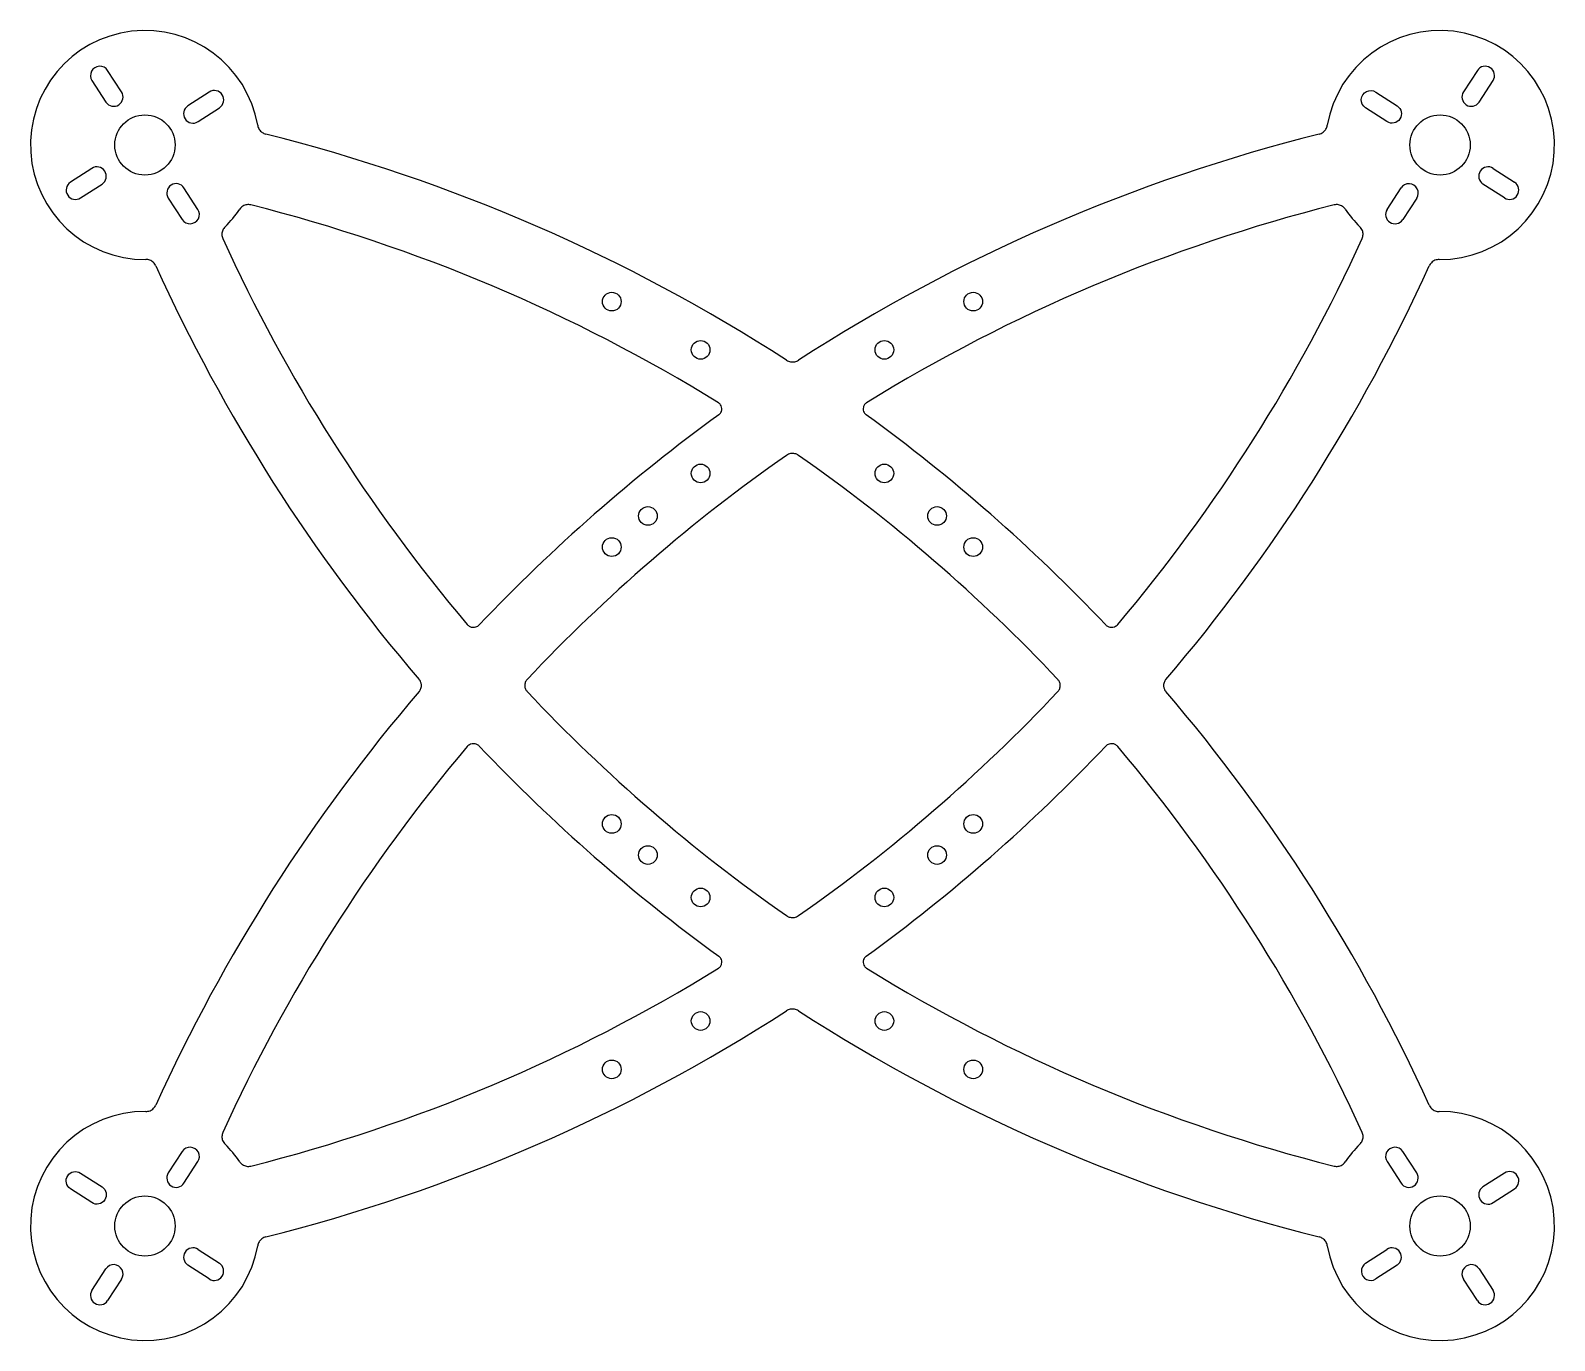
# Model space of a CAD drawing. Header units: millimetres. Extents: x -127 to 127, y -109 to 109.
import ezdxf

# ---------------------------------------------------------------- set-up
doc = ezdxf.new("R2010")
doc.units = ezdxf.units.MM
doc.layers.get('0').update_dxf_attribs({"linetype": 'CONTINUOUS'})

msp = doc.modelspace()

# ---------------------------------------------------------------- linework, layer by layer
for p, q in [((116.31, 85.81), (119.87, 83.5)), ((98.71, 79.01), (101.02, 82.57)), ((118.18, 80.9), (114.62, 83.21)), ((103.62, 80.88), (101.31, 77.32)), ((-98.69, -93.56), (-95.13, -95.88)), ((95.13, -95.88), (98.69, -93.56)), ((-116.29, -100.37), (-113.98, -96.81)), ((-111.38, -98.5), (-113.69, -102.05)), ((-96.82, -98.48), (-100.38, -96.16)), ((100.38, -96.16), (96.82, -98.48)), ((113.69, -102.05), (111.38, -98.5)), ((113.98, -96.81), (116.29, -100.37))]:
    msp.add_line(p, q)
for points in [[(-111.38, 98.5), (-113.69, 102.05, 1), (-116.29, 100.37), (-113.98, 96.81, 1)], [(113.98, 96.81), (116.29, 100.37, 1), (113.69, 102.05), (111.38, 98.5, 1)], [(-96.82, 98.48), (-100.38, 96.16, 1), (-98.69, 93.56), (-95.13, 95.88, 1)], [(100.38, 96.16, -1), (98.69, 93.56), (95.13, 95.88, -1), (96.82, 98.48)], [(-116.31, 85.81), (-119.87, 83.5, 1), (-118.18, 80.9), (-114.62, 83.21, 1)], [(-98.71, 79.01), (-101.02, 82.57, 1), (-103.62, 80.88), (-101.31, 77.32, 1)], [(-101.02, -82.57), (-98.71, -79.01, 1), (-101.31, -77.32), (-103.62, -80.88, 1)], [(103.62, -80.88), (101.31, -77.32, 1), (98.71, -79.01), (101.02, -82.57, 1)], [(-119.87, -83.5, -1), (-118.18, -80.9), (-114.62, -83.21, -1), (-116.31, -85.81)], [(118.18, -80.9), (114.62, -83.21, 1), (116.31, -85.81), (119.87, -83.5, 1)]]:
    msp.add_lwpolyline(points, format="xyb", close=True)
for centre, radius in [((-107.5, 89.69), 5), ((107.5, 89.69), 5), ((-30, 63.7), 1.55), ((30, 63.7), 1.55), ((-15.25, 55.69), 1.55), ((15.25, 55.69), 1.55), ((-15.25, 35.19), 1.55), ((15.25, 35.19), 1.55), ((-24, 28.13), 1.55), ((24, 28.13), 1.55), ((-30, 22.97), 1.55), ((30, 22.97), 1.55), ((-30, -22.97), 1.55), ((30, -22.97), 1.55), ((-24, -28.13), 1.55), ((24, -28.13), 1.55), ((-15.25, -35.17), 1.55), ((15.25, -35.17), 1.55), ((-15.25, -55.67), 1.55), ((15.25, -55.67), 1.55), ((-30, -63.7), 1.55), ((30, -63.7), 1.55), ((-107.5, -89.69), 5), ((107.5, -89.69), 5)]:
    msp.add_circle(centre, radius)
for centre, radius, start, end in [((-107.5, 89.69), 19, 9.9068, 270.4169), ((107.5, 89.69), 19, -90.4169, 170.0932), ((-157.93, -189.3), 289.51, 57.1757, 75.9038), ((157.93, -189.3), 289.51, 104.0962, 122.8243), ((115.47, 84.51), 1.55, 56.9799, 236.9799), ((119.02, 82.2), 1.55, -123.0201, 56.9799), ((102.32, 81.72), 1.55, -33.0201, 146.9799), ((-107.5, 89.69), 19, 314.4448, 325.8789), ((-157.93, -189.3), 277.51, 58.3463, 75.8095), ((157.93, -189.3), 277.51, 104.1905, 121.6537), ((107.5, 89.69), 19, 214.1211, 225.5552), ((100.01, 78.16), 1.55, 146.9799, 326.9799), ((157.93, 189.3), 277.51, 204.5142, 220.2134), ((-157.93, 189.3), 277.51, 319.7866, 335.4858), ((157.93, 189.3), 289.51, 204.4199, 220.5726), ((-157.93, 189.3), 289.51, 319.4274, 335.5801), ((157.93, -189.3), 289.51, 125.997, 136.4761), ((-157.93, -189.3), 289.51, 43.5239, 54.003), ((157.93, -189.3), 277.51, 124.9395, 136.7059), ((-157.93, -189.3), 277.51, 43.2941, 55.0605), ((157.93, -189.3), 289.51, 139.4274, 155.5801), ((157.93, 189.3), 277.51, 223.2941, 235.0605), ((-157.93, 189.3), 277.51, 304.9395, 316.7059), ((-157.93, -189.3), 289.51, 24.4199, 40.5726), ((157.93, 189.3), 289.51, 223.5239, 234.003), ((-157.93, 189.3), 289.51, 305.997, 316.4761), ((157.93, -189.3), 277.51, 139.7866, 155.4858), ((-157.93, -189.3), 277.51, 24.5142, 40.2134), ((-157.93, 189.3), 277.51, 284.1905, 301.6537), ((157.93, 189.3), 277.51, 238.3463, 255.8095), ((-157.93, 189.3), 289.51, 284.0962, 302.8243), ((157.93, 189.3), 289.51, 237.1757, 255.9038), ((-107.5, -89.69), 19, 89.5831, 350.0932), ((107.5, -89.69), 19, -170.0932, 90.4169), ((-107.5, -89.69), 19, 34.1211, 45.5552), ((107.5, -89.69), 19, 134.4448, 145.8789), ((-99.53, -94.86), 1.55, 56.9799, 236.9799), ((99.53, -94.86), 1.55, -56.9799, 123.0201), ((-112.68, -97.65), 1.55, -33.0201, 146.9799), ((-95.98, -97.18), 1.55, -123.0201, 56.9799), ((95.98, -97.18), 1.55, 123.0201, 303.0201), ((112.68, -97.65), 1.55, 33.0201, 213.0201), ((-114.99, -101.21), 1.55, 146.9799, 326.9799), ((114.99, -101.21), 1.55, -146.9799, 33.0201)]:
    msp.add_arc(centre, radius, start, end)
for points, knots in [([(-88.78, 92.96), (-88.74, 92.72), (-88.65, 92.49), (-88.39, 92.08), (-88.22, 91.91), (-87.84, 91.64), (-87.64, 91.55), (-87.42, 91.49)], [0, 0, 0, 0, 0.0728811, 0.0728811, 0.1449626, 0.1449626, 0.2121498, 0.2121498, 0.2121498, 0.2121498]), ([(87.42, 91.49), (87.66, 91.55), (87.88, 91.66), (88.27, 91.94), (88.43, 92.12), (88.67, 92.52), (88.74, 92.74), (88.78, 92.96)], [0, 0, 0, 0, 0.0728811, 0.0728811, 0.1449626, 0.1449626, 0.2121498, 0.2121498, 0.2121498, 0.2121498]), ([(-89.9, 79.74), (-90.13, 79.8), (-90.36, 79.81), (-90.81, 79.74), (-91.03, 79.66), (-91.34, 79.48), (-91.44, 79.4), (-91.62, 79.23), (-91.7, 79.13), (-91.77, 79.03)], [0, 0, 0, 0, 0.0691241, 0.0691241, 0.1377471, 0.1377471, 0.1764773, 0.1764773, 0.2135465, 0.2135465, 0.2135465, 0.2135465]), ([(91.77, 79.03), (91.64, 79.22), (91.48, 79.38), (91.09, 79.63), (90.88, 79.72), (90.53, 79.79), (90.4, 79.8), (90.14, 79.79), (90.02, 79.77), (89.9, 79.74)], [0, 0, 0, 0, 0.0691241, 0.0691241, 0.1377471, 0.1377471, 0.1764773, 0.1764773, 0.2135465, 0.2135465, 0.2135465, 0.2135465]), ([(-94.2, 76.12), (-94.36, 75.96), (-94.49, 75.77), (-94.67, 75.35), (-94.72, 75.12), (-94.72, 74.76), (-94.71, 74.63), (-94.65, 74.39), (-94.61, 74.27), (-94.56, 74.16)], [0, 0, 0, 0, 0.0691241, 0.0691241, 0.1377471, 0.1377471, 0.1764773, 0.1764773, 0.2135465, 0.2135465, 0.2135465, 0.2135465]), ([(94.56, 74.16), (94.66, 74.37), (94.71, 74.59), (94.72, 75.05), (94.69, 75.28), (94.56, 75.61), (94.5, 75.73), (94.36, 75.94), (94.28, 76.04), (94.2, 76.12)], [0, 0, 0, 0, 0.0691241, 0.0691241, 0.1377471, 0.1377471, 0.1764773, 0.1764773, 0.2135465, 0.2135465, 0.2135465, 0.2135465]), ([(-105.68, 69.61), (-105.78, 69.83), (-105.92, 70.03), (-106.27, 70.36), (-106.48, 70.49), (-106.92, 70.65), (-107.14, 70.69), (-107.36, 70.69)], [0, 0, 0, 0, 0.0728811, 0.0728811, 0.1449626, 0.1449626, 0.2121498, 0.2121498, 0.2121498, 0.2121498]), ([(107.36, 70.69), (107.12, 70.69), (106.88, 70.64), (106.43, 70.46), (106.23, 70.33), (105.9, 70), (105.77, 69.81), (105.68, 69.61)], [0, 0, 0, 0, 0.0728811, 0.0728811, 0.1449626, 0.1449626, 0.2121498, 0.2121498, 0.2121498, 0.2121498]), ([(-1, 53.98), (-0.79, 53.85), (-0.57, 53.76), (-0.09, 53.68), (0.16, 53.68), (0.61, 53.78), (0.81, 53.86), (1, 53.98)], [0, 0, 0, 0, 0.0732257, 0.0732257, 0.145625, 0.145625, 0.2120178, 0.2120178, 0.2120178, 0.2120178]), ([(-12.22, 44.93), (-12.1, 45.02), (-11.99, 45.14), (-11.82, 45.41), (-11.77, 45.56), (-11.72, 45.87), (-11.72, 46.03), (-11.8, 46.33), (-11.86, 46.47), (-12, 46.66), (-12.05, 46.73), (-12.17, 46.84), (-12.23, 46.88), (-12.3, 46.93)], [0, 0, 0, 0, 0.0475255, 0.0475255, 0.0953015, 0.0953015, 0.1426077, 0.1426077, 0.188171, 0.188171, 0.2134318, 0.2134318, 0.2366716, 0.2366716, 0.2366716, 0.2366716]), ([(12.3, 46.93), (12.17, 46.84), (12.05, 46.73), (11.86, 46.48), (11.8, 46.33), (11.72, 46.02), (11.72, 45.86), (11.77, 45.56), (11.82, 45.41), (11.94, 45.21), (11.99, 45.14), (12.1, 45.02), (12.16, 44.97), (12.22, 44.93)], [0, 0, 0, 0, 0.0475255, 0.0475255, 0.0953015, 0.0953015, 0.1426077, 0.1426077, 0.188171, 0.188171, 0.2134318, 0.2134318, 0.2366716, 0.2366716, 0.2366716, 0.2366716]), ([(1, 38.19), (0.81, 38.32), (0.6, 38.42), (0.15, 38.51), (-0.08, 38.52), (-0.44, 38.45), (-0.56, 38.42), (-0.79, 38.32), (-0.9, 38.26), (-1, 38.19)], [0, 0, 0, 0, 0.0692892, 0.0692892, 0.1380641, 0.1380641, 0.1765879, 0.1765879, 0.2134721, 0.2134721, 0.2134721, 0.2134721]), ([(-53.99, 10.13), (-53.87, 9.99), (-53.73, 9.88), (-53.42, 9.72), (-53.24, 9.67), (-52.89, 9.64), (-52.72, 9.66), (-52.44, 9.75), (-52.34, 9.8), (-52.15, 9.92), (-52.06, 9.99), (-51.99, 10.07)], [0, 0, 0, 0, 0.0531525, 0.0531525, 0.1064886, 0.1064886, 0.1585414, 0.1585414, 0.1936823, 0.1936823, 0.2262093, 0.2262093, 0.2262093, 0.2262093]), ([(51.99, 10.07), (52.11, 9.94), (52.25, 9.84), (52.58, 9.7), (52.75, 9.66), (53.11, 9.65), (53.28, 9.68), (53.55, 9.79), (53.65, 9.84), (53.84, 9.97), (53.92, 10.05), (53.99, 10.13)], [0, 0, 0, 0, 0.0531525, 0.0531525, 0.1064886, 0.1064886, 0.1585414, 0.1585414, 0.1936823, 0.1936823, 0.2262093, 0.2262093, 0.2262093, 0.2262093]), ([(-61.97, -1), (-61.84, -0.85), (-61.74, -0.67), (-61.62, -0.28), (-61.59, -0.07), (-61.62, 0.29), (-61.66, 0.45), (-61.79, 0.75), (-61.87, 0.88), (-61.97, 1)], [0, 0, 0, 0, 0.0609579, 0.0609579, 0.1221155, 0.1221155, 0.1717645, 0.1717645, 0.2183383, 0.2183383, 0.2183383, 0.2183383]), ([(-44.05, 1), (-44.18, 0.86), (-44.29, 0.69), (-44.42, 0.33), (-44.45, 0.14), (-44.44, -0.24), (-44.4, -0.43), (-44.25, -0.74), (-44.16, -0.88), (-44.05, -1)], [0, 0, 0, 0, 0.0577863, 0.0577863, 0.1160746, 0.1160746, 0.1721306, 0.1721306, 0.2210431, 0.2210431, 0.2210431, 0.2210431]), ([(44.05, -1), (44.18, -0.86), (44.29, -0.69), (44.42, -0.33), (44.45, -0.14), (44.44, 0.24), (44.4, 0.43), (44.25, 0.74), (44.16, 0.88), (44.05, 1)], [0, 0, 0, 0, 0.0577863, 0.0577863, 0.1160746, 0.1160746, 0.1721306, 0.1721306, 0.2210431, 0.2210431, 0.2210431, 0.2210431]), ([(61.97, 1), (61.84, 0.85), (61.74, 0.67), (61.62, 0.28), (61.59, 0.07), (61.62, -0.29), (61.66, -0.45), (61.79, -0.75), (61.87, -0.88), (61.97, -1)], [0, 0, 0, 0, 0.0609579, 0.0609579, 0.1221155, 0.1221155, 0.1717645, 0.1717645, 0.2183383, 0.2183383, 0.2183383, 0.2183383]), ([(-51.99, -10.07), (-52.11, -9.94), (-52.25, -9.84), (-52.58, -9.7), (-52.75, -9.66), (-53.11, -9.65), (-53.28, -9.68), (-53.55, -9.79), (-53.65, -9.84), (-53.84, -9.97), (-53.92, -10.05), (-53.99, -10.13)], [0, 0, 0, 0, 0.0531525, 0.0531525, 0.1064886, 0.1064886, 0.1585414, 0.1585414, 0.1936823, 0.1936823, 0.2262093, 0.2262093, 0.2262093, 0.2262093]), ([(53.99, -10.13), (53.87, -9.99), (53.73, -9.88), (53.42, -9.72), (53.24, -9.67), (52.89, -9.64), (52.72, -9.66), (52.44, -9.75), (52.34, -9.8), (52.15, -9.92), (52.06, -9.99), (51.99, -10.07)], [0, 0, 0, 0, 0.0531525, 0.0531525, 0.1064886, 0.1064886, 0.1585414, 0.1585414, 0.1936823, 0.1936823, 0.2262093, 0.2262093, 0.2262093, 0.2262093]), ([(-1, -38.19), (-0.81, -38.32), (-0.6, -38.42), (-0.15, -38.51), (0.08, -38.52), (0.44, -38.45), (0.56, -38.42), (0.79, -38.32), (0.9, -38.26), (1, -38.19)], [0, 0, 0, 0, 0.0692892, 0.0692892, 0.1380641, 0.1380641, 0.1765879, 0.1765879, 0.2134721, 0.2134721, 0.2134721, 0.2134721]), ([(-12.3, -46.93), (-12.17, -46.84), (-12.05, -46.73), (-11.86, -46.48), (-11.8, -46.33), (-11.72, -46.02), (-11.72, -45.86), (-11.77, -45.56), (-11.82, -45.41), (-11.94, -45.21), (-11.99, -45.14), (-12.1, -45.02), (-12.16, -44.97), (-12.22, -44.93)], [0, 0, 0, 0, 0.0475255, 0.0475255, 0.0953015, 0.0953015, 0.1426077, 0.1426077, 0.188171, 0.188171, 0.2134318, 0.2134318, 0.2366716, 0.2366716, 0.2366716, 0.2366716]), ([(12.22, -44.93), (12.1, -45.02), (11.99, -45.14), (11.82, -45.41), (11.77, -45.56), (11.72, -45.87), (11.72, -46.03), (11.8, -46.33), (11.86, -46.47), (12, -46.66), (12.05, -46.73), (12.17, -46.84), (12.23, -46.88), (12.3, -46.93)], [0, 0, 0, 0, 0.0475255, 0.0475255, 0.0953015, 0.0953015, 0.1426077, 0.1426077, 0.188171, 0.188171, 0.2134318, 0.2134318, 0.2366716, 0.2366716, 0.2366716, 0.2366716]), ([(1, -53.98), (0.79, -53.85), (0.57, -53.76), (0.09, -53.68), (-0.16, -53.68), (-0.61, -53.78), (-0.81, -53.86), (-1, -53.98)], [0, 0, 0, 0, 0.0732257, 0.0732257, 0.145625, 0.145625, 0.2120178, 0.2120178, 0.2120178, 0.2120178]), ([(-107.36, -70.69), (-107.12, -70.69), (-106.88, -70.64), (-106.43, -70.46), (-106.23, -70.33), (-105.9, -70), (-105.77, -69.81), (-105.68, -69.61)], [0, 0, 0, 0, 0.0728811, 0.0728811, 0.1449626, 0.1449626, 0.2121498, 0.2121498, 0.2121498, 0.2121498]), ([(105.68, -69.61), (105.78, -69.83), (105.92, -70.03), (106.27, -70.36), (106.48, -70.49), (106.92, -70.65), (107.14, -70.69), (107.36, -70.69)], [0, 0, 0, 0, 0.0728811, 0.0728811, 0.1449626, 0.1449626, 0.2121498, 0.2121498, 0.2121498, 0.2121498]), ([(-94.56, -74.16), (-94.66, -74.37), (-94.71, -74.59), (-94.72, -75.05), (-94.69, -75.28), (-94.56, -75.61), (-94.5, -75.73), (-94.36, -75.94), (-94.28, -76.04), (-94.2, -76.12)], [0, 0, 0, 0, 0.0691241, 0.0691241, 0.1377471, 0.1377471, 0.1764773, 0.1764773, 0.2135465, 0.2135465, 0.2135465, 0.2135465]), ([(94.2, -76.12), (94.36, -75.96), (94.49, -75.77), (94.67, -75.35), (94.72, -75.12), (94.72, -74.76), (94.71, -74.63), (94.65, -74.39), (94.61, -74.27), (94.56, -74.16)], [0, 0, 0, 0, 0.0691241, 0.0691241, 0.1377471, 0.1377471, 0.1764773, 0.1764773, 0.2135465, 0.2135465, 0.2135465, 0.2135465]), ([(-91.77, -79.03), (-91.64, -79.22), (-91.48, -79.38), (-91.09, -79.63), (-90.88, -79.72), (-90.53, -79.79), (-90.4, -79.8), (-90.14, -79.79), (-90.02, -79.77), (-89.9, -79.74)], [0, 0, 0, 0, 0.0691241, 0.0691241, 0.1377471, 0.1377471, 0.1764773, 0.1764773, 0.2135465, 0.2135465, 0.2135465, 0.2135465]), ([(89.9, -79.74), (90.13, -79.8), (90.36, -79.81), (90.81, -79.74), (91.03, -79.66), (91.34, -79.48), (91.44, -79.4), (91.62, -79.23), (91.7, -79.13), (91.77, -79.03)], [0, 0, 0, 0, 0.0691241, 0.0691241, 0.1377471, 0.1377471, 0.1764773, 0.1764773, 0.2135465, 0.2135465, 0.2135465, 0.2135465]), ([(-87.42, -91.49), (-87.66, -91.55), (-87.88, -91.66), (-88.27, -91.94), (-88.43, -92.12), (-88.67, -92.52), (-88.74, -92.74), (-88.78, -92.96)], [0, 0, 0, 0, 0.0728811, 0.0728811, 0.1449626, 0.1449626, 0.2121498, 0.2121498, 0.2121498, 0.2121498]), ([(88.78, -92.96), (88.74, -92.72), (88.65, -92.49), (88.39, -92.08), (88.22, -91.91), (87.84, -91.64), (87.64, -91.55), (87.42, -91.49)], [0, 0, 0, 0, 0.0728811, 0.0728811, 0.1449626, 0.1449626, 0.2121498, 0.2121498, 0.2121498, 0.2121498])]:
    msp.add_open_spline(points, degree=3, knots=knots)

doc.saveas('drawing.dxf')
